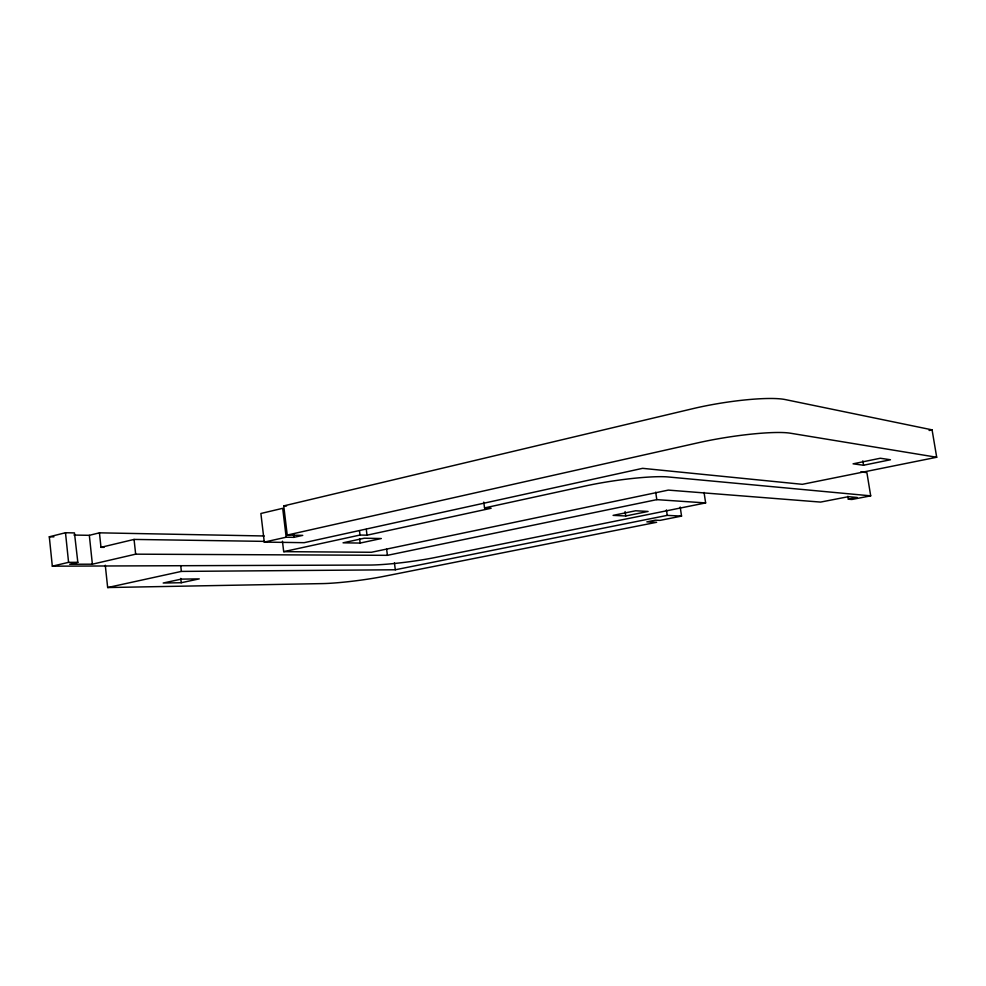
<?xml version="1.0" encoding="UTF-8"?>
<svg xmlns="http://www.w3.org/2000/svg" width="986" height="986" viewBox="0 0 986 986"><rect width="100%" height="100%" fill="white"/><g stroke="black" fill="none" stroke-linecap="round" stroke-linejoin="round"><path stroke-width="1.48" d="M705.631 502.922L435.233 557.484A48.006 4.708 -7.4 0 1 369.849 565.04L52.32 566.174L49.3 536.791L65.495 532.736L74.455 532.908L77.832 562.34L69.686 564.251L92.376 564.189L135.661 554.169L387.412 555.328L656.799 499.643L705.631 502.922L704.053 492.445M73.999 535.053L89.332 535.324L99.438 532.834L264.236 535.977M99.438 532.834L100.979 547.329L134.059 539.428L264.568 541.376M283.734 505.892L692.998 408.635A68.009 10.649 -9 0 1 785.164 399.552L932.078 429.859L936.7 457.257L802.345 484.323L642.601 468.338L304.169 542.682L264.273 542.103L260.883 513.484L282.699 508.32L286.162 537.21L293.902 537.345L302.751 535.373L287.234 535.065L283.734 505.892L286.556 506.015M52.32 566.174L68.576 562.353L77.832 562.34M287.234 535.065L698.162 442.776A68.182 9.305 -8.9 0 1 790.489 433.224L936.7 457.257M264.273 542.103L286.162 537.21M105.28 565.2L107.659 587.545L181.375 571.412L395.3 569.772L667.239 515.37L681.548 516.097L680.192 507.038M282.44 541.203L283.697 551.655L360.013 535.041L367.014 535.188L491.139 508.258L484.545 507.926L483.756 502.108M484.545 507.926L585.573 485.938A59.998 7.358 -8.3 0 1 668.508 476.99L870.7 495.847L866.904 472.651L860.803 471.875M360.149 543.064L381.323 538.529L364.376 538.208L343.054 542.818L360.149 543.064L359.594 538.639M181.239 582.726L199.258 578.881L181.276 579.127L163.183 583.022L181.239 582.726L180.758 578.4M929.095 430.488L932.078 429.859M863.526 465.244L890.457 459.759L880.313 458.243L853.075 463.827L863.526 465.244L862.812 460.869M625.74 515.974L648.085 511.438L635.637 510.773L613.095 515.37L625.74 515.974L625.099 511.537M681.548 516.097L660.016 520.374L655.419 520.164L646.865 521.865L656.651 522.284L383.431 576.44A44.629 4.018 -7.3 0 1 322.311 583.601L107.659 587.545M847.874 496.291L848.33 499.187L857.216 497.474L848.416 496.685L820.598 502.084L668.323 490.104L371.414 552.271L283.697 551.655M870.7 495.847L851.83 499.483L848.33 499.187M100.979 547.329L104.06 547.353M49.3 536.791L53.897 536.852M666.437 509.91L667.239 515.37M655.69 492.162L656.799 499.643M394.425 562.846L395.3 569.772M386.635 549.251L387.412 555.328M366.287 529.383L367.014 535.188M359.471 530.665L360.013 535.041M293.532 534.326L293.902 537.345M180.721 565.594L181.375 571.412M134.059 539.428L135.661 554.169M89.332 535.324L92.376 564.189M65.495 532.736L68.576 562.353"/></g></svg>
